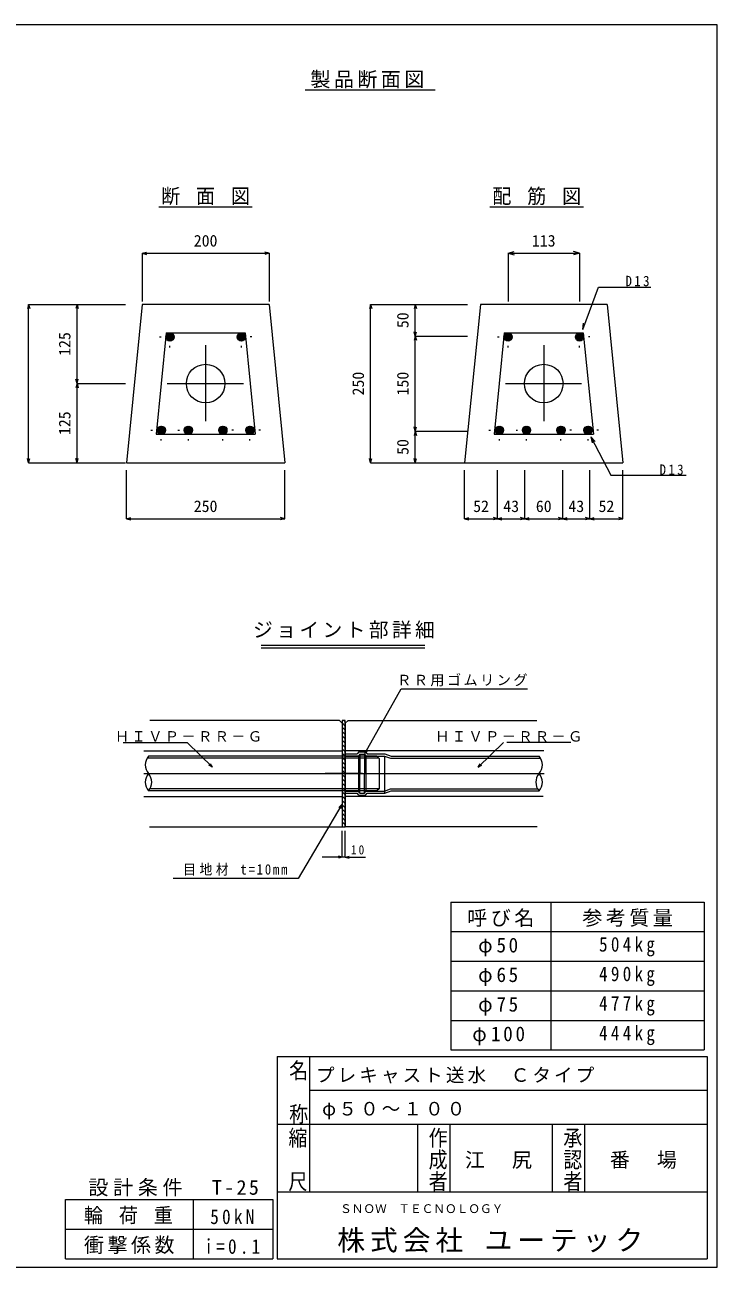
# Model space of a CAD drawing. Units: millimetres, scale not verified, with parts at other scales. Extents: x -1400 to 2631, y -980 to 980.
# Drawn here: x 308 to 1400, y -980 to 980 of the extents above; entities that cross this region are included whole.
import ezdxf
from ezdxf.enums import TextEntityAlignment as Align

# ---------------------------------------------------------------- set-up
doc = ezdxf.new("R2010")
doc.units = ezdxf.units.MM
doc.header["$LTSCALE"] = 10
for name, pattern in [('CHAIN', [18.5, 12, -1.5, 3.5, -1.5]), ('CHAIN2', [12, 9, -1, 1, -1]), ('DOTTED', [1.75, 0.25, -1.5])]:
    doc.linetypes.add(name, pattern=pattern)
for name, color, linetype, lineweight in [('0-1_ブロック', 7, 'Continuous', 9), ('1-0', 7, 'Continuous', 18), ('1-1', 7, 'Continuous', 18)]:
    doc.layers.add(name, color=color, linetype=linetype, lineweight=lineweight)
doc.styles.add('@ＭＳ ゴシック', font='')
doc.styles.add('ＭＳ ゴシック', font='')
doc.styles.get('@ＭＳ ゴシック').set_extended_font_data('@MS Gothic')
doc.styles.get('ＭＳ ゴシック').set_extended_font_data('MS Gothic')

msp = doc.modelspace()

# ---------------------------------------------------------------- linework, layer by layer
at = {"layer": '0-1_ブロック', "color": 5}
for p, q in [((1400, 980), (-1400, 980)), ((979.6, -403.97), (1379.71, -403.97)), ((979.6, -403.97), (979.6, -637.3)), ((1137.56, -403.97), (1137.56, -637.3)), ((1379.71, -403.97), (1379.71, -637.3)), ((979.6, -450.64), (1379.71, -450.64)), ((979.6, -497.3), (1379.71, -497.3)), ((979.6, -543.97), (1379.71, -543.97)), ((979.6, -590.64), (1379.71, -590.64)), ((979.6, -637.3), (1379.71, -637.3)), ((705.93, -647.66), (1384.44, -647.66)), ((705.93, -647.66), (705.93, -966.95)), ((756.94, -647.66), (756.94, -754.32)), ((1384.44, -647.66), (1384.44, -966.95)), ((705.93, -754.32), (705.93, -860.29)), ((705.93, -754.32), (1384.44, -754.32)), ((756.94, -754.32), (756.94, -860.29)), ((927.15, -754.32), (927.15, -860.29)), ((978.16, -754.32), (978.16, -860.29)), ((1139.71, -754.32), (1139.71, -860.29)), ((1190.73, -754.32), (1190.73, -860.29)), ((705.93, -860.99), (1384.44, -860.99)), ((705.93, -966.95), (1384.44, -966.95))]:
    msp.add_line(p, q, dxfattribs=at)
at = {"layer": '0-1_ブロック', "color": 4, "lineweight": 18}
msp.add_line((756.94, -700.99), (1384.44, -700.99), dxfattribs=at)
at = {"layer": '0-1_ブロック'}
for p, q in [((572.93, -873.08), (572.93, -966.95)), ((698.84, -873.08), (698.84, -966.95)), ((371.77, -920.02), (698.84, -920.02)), ((371.77, -966.95), (698.84, -966.95))]:
    msp.add_line(p, q, dxfattribs=at)
at = {"layer": '0-1_ブロック', "color": 5}
msp.add_lwpolyline([(-1400, -980), (1400, -980), (1400, 980)], dxfattribs=at)
at = {"layer": '0-1_ブロック'}
msp.add_lwpolyline([(371.77, -966.95), (371.77, -873.08), (698.84, -873.08)], dxfattribs=at)
at = {"layer": '1-0', "color": 4}
for p, q in [((680.65, 1.52), (938.93, 1.52)), ((680.65, -2.64), (938.93, -2.64)), ((862.97, -174.02), (502.7, -174.02)), ((808.47, -170.56), (808.47, -231.75)), ((813.27, -170.31), (832.16, -170.31)), ((813.27, -170.56), (813.27, -231.75)), ((813.27, -173.72), (833.88, -173.72)), ((834.55, -167.15), (832.16, -170.31)), ((836.25, -170.56), (833.85, -173.72)), ((833.85, -173.77), (833.85, -228.89)), ((836.25, -170.56), (843.43, -170.56)), ((836.25, -170.62), (836.25, -201.21)), ((843.43, -170.54), (843.43, -201.21)), ((843.43, -170.56), (845.82, -173.72)), ((845.82, -173.69), (845.82, -228.89)), ((845.85, -173.72), (874.97, -173.72)), ((847.51, -170.31), (875.57, -170.31)), ((866.97, -178.02), (862.97, -174.02)), ((874.97, -173.72), (884.54, -177.18)), ((874.97, -173.82), (874.97, -231.75)), ((875.57, -170.31), (885.7, -173.97)), ((885.83, -174.02), (1119.04, -174.02)), ((866.13, -177.18), (500.38, -177.18)), ((866.97, -224.59), (866.97, -178.02)), ((884.54, -177.18), (1121.36, -177.18)), ((495.14, -201.3), (1127.13, -201.3)), ((836.25, -231.99), (836.25, -201.39)), ((843.43, -232.07), (843.43, -201.39)), ((862.97, -228.59), (502.7, -228.59)), ((866.13, -225.43), (505.03, -225.43)), ((813.27, -228.89), (833.88, -228.89)), ((813.27, -232.29), (832.16, -232.29)), ((834.55, -235.45), (832.16, -232.29)), ((836.25, -232.05), (833.85, -228.89)), ((836.25, -232.05), (843.43, -232.05)), ((843.43, -232.05), (845.82, -228.89)), ((845.85, -228.89), (874.97, -228.89)), ((847.51, -232.29), (875.57, -232.29)), ((866.97, -224.59), (862.97, -228.59)), ((874.97, -228.89), (884.54, -225.43)), ((875.57, -232.29), (885.7, -228.63)), ((884.54, -225.43), (1116.71, -225.43)), ((885.83, -228.59), (1119.04, -228.59))]:
    msp.add_line(p, q, dxfattribs=at)
at = {"layer": '1-0'}
for p, q in [((843.94, -169.75), (901.43, -67.63)), ((901.43, -67.63), (1100.93, -67.63)), ((808.47, -117.3), (808.47, -285.3)), ((813.27, -117.3), (808.47, -117.3)), ((813.27, -119.46), (811.11, -117.3)), ((813.27, -285.3), (813.27, -117.3)), ((813.27, -126.25), (808.47, -121.45)), ((813.27, -133.04), (808.47, -128.24)), ((813.27, -139.83), (808.47, -135.03)), ((462.62, -152.44), (563.58, -152.44)), ((563.58, -152.44), (603.59, -191.37)), ((813.27, -146.62), (808.47, -141.82)), ((813.27, -153.4), (808.47, -148.6)), ((813.27, -160.19), (808.47, -155.39)), ((1062.96, -152.44), (1022.95, -191.37)), ((1169.16, -152.44), (1068.2, -152.44)), ((813.27, -166.98), (808.47, -162.18)), ((813.27, -173.77), (808.47, -168.97)), ((813.27, -180.56), (808.47, -175.76)), ((843.94, -169.75), (848.41, -165.18)), ((603.59, -191.37), (598, -188.25)), ((603.59, -191.37), (600.32, -185.87)), ((813.27, -187.35), (808.47, -182.55)), ((813.27, -194.13), (808.47, -189.33)), ((1022.95, -191.37), (1026.23, -185.87)), ((1022.95, -191.37), (1028.54, -188.25)), ((813.27, -200.92), (808.47, -196.12)), ((813.27, -207.71), (808.47, -202.91)), ((813.27, -214.5), (808.47, -209.7)), ((813.27, -221.29), (808.47, -216.49)), ((813.27, -228.08), (808.47, -223.28)), ((813.27, -234.86), (808.47, -230.06)), ((807.84, -250.27), (738.71, -367.01)), ((807.84, -250.27), (803.27, -254.75)), ((807.84, -250.27), (806.12, -256.44)), ((813.27, -241.65), (808.47, -236.85)), ((813.27, -248.44), (808.47, -243.64)), ((813.27, -255.23), (808.47, -250.43)), ((813.27, -262.02), (808.47, -257.22)), ((813.27, -268.8), (808.47, -264)), ((813.27, -275.59), (808.47, -270.79)), ((813.27, -282.38), (808.47, -277.58)), ((809.4, -285.3), (808.47, -284.37)), ((808.47, -285.3), (813.27, -285.3)), ((808.47, -333.3), (808.47, -291.7)), ((813.27, -333.3), (813.27, -291.7)), ((808.47, -333.3), (802.29, -331.65)), ((813.27, -333.3), (819.45, -331.65)), ((808.47, -333.3), (802.29, -334.96)), ((813.27, -333.3), (819.45, -334.96)), ((813.27, -333.3), (845.27, -333.3)), ((738.71, -367.01), (541.69, -367.01))]:
    msp.add_line(p, q, dxfattribs=at)
at = {"layer": '1-0', "color": 3}
for p, q in [((817.59, -117.3), (1115.5, -117.3)), ((495.47, -165.3), (808.47, -165.3)), ((1126.27, -165.3), (813.27, -165.3)), ((1124.95, -165.3), (813.27, -165.3)), ((495.23, -237.3), (808.47, -237.3)), ((1125.2, -237.3), (813.27, -237.3)), ((504.34, -285.3), (808.47, -285.3)), ((1116.09, -285.3), (813.27, -285.3))]:
    msp.add_line(p, q, dxfattribs=at)
at = {"layer": '1-0', "linetype": 'CHAIN2'}
for q in [(781.38, -201.3), (871.49, -201.3)]:
    msp.add_line((840.36, -201.3), q, dxfattribs=at)
at = {"layer": '1-0', "color": 3}
for points in [[(808.47, -121.62), (804.15, -117.3), (504.93, -117.3)], [(817.59, -117.3), (813.27, -121.62), (813.27, -285.3)]]:
    msp.add_lwpolyline(points, dxfattribs=at)
at = {"layer": '1-0', "color": 4}
for points in [[(834.55, -167.15), (845.12, -167.15), (847.51, -170.31)], [(834.55, -235.45), (845.12, -235.45), (847.51, -232.29)]]:
    msp.add_lwpolyline(points, dxfattribs=at)
at = {"layer": '1-0'}
msp.add_lwpolyline([(813.27, -333.3), (808.47, -333.3), (776.47, -333.3)], dxfattribs=at)
at = {"layer": '1-0', "color": 4}
for centre, start, end in [((517.96, -187.66), 138.18999, 221.81), ((1103.78, -187.66), 318.19, 41.81001), ((517.96, -214.94), 138.18999, 221.81), ((487.45, -214.94), 318.18999, 41.81), ((1134.29, -214.94), 138.19, 221.81001), ((1103.78, -214.94), 318.19, 41.81001)]:
    msp.add_arc(centre, 20.46, start, end, dxfattribs=at)
at = {"layer": '1-1', "color": 3}
for p, q in [((749.92, 877.22), (954.78, 877.22)), ((518.92, 693.04), (666.39, 693.04)), ((1041.54, 693.04), (1189.01, 693.04)), ((492.85, 539.03), (467.85, 289.03)), ((692.85, 539.03), (492.85, 539.03)), ((692.85, 539.03), (717.85, 289.03)), ((1026.38, 539.03), (1001.38, 289.03)), ((1226.38, 539.03), (1026.38, 539.03)), ((1226.38, 539.03), (1251.38, 289.03)), ((467.85, 289.03), (717.85, 289.03)), ((1001.38, 289.03), (1251.38, 289.03))]:
    msp.add_line(p, q, dxfattribs=at)
at = {"layer": '1-1', "color": 4}
for p, q in [((492.85, 619.74), (499.61, 621.56)), ((492.85, 619.74), (492.85, 543.31)), ((492.85, 619.74), (499.61, 617.93)), ((492.85, 619.74), (692.85, 619.74)), ((692.85, 619.74), (686.09, 621.56)), ((692.85, 619.74), (686.09, 617.93)), ((692.85, 619.74), (692.85, 543.31)), ((1070, 619.74), (1079.66, 622.33)), ((1070, 619.74), (1070, 543.31)), ((1070, 619.74), (1079.66, 617.16)), ((1070, 619.74), (1182.77, 619.74)), ((1182.77, 619.74), (1173.11, 622.33)), ((1182.77, 619.74), (1173.11, 617.16)), ((1182.77, 619.74), (1182.77, 543.31)), ((313.58, 539.03), (311.77, 532.27)), ((313.58, 539.03), (390.01, 539.03)), ((313.58, 539.03), (315.39, 532.27)), ((313.58, 289.03), (313.58, 539.03)), ((390.01, 539.03), (388.2, 532.27)), ((390.01, 539.03), (466.45, 539.03)), ((390.01, 539.03), (391.82, 532.27)), ((390.01, 414.03), (390.01, 539.03)), ((853.21, 539.03), (851.4, 532.27)), ((853.21, 539.03), (923.54, 539.03)), ((853.21, 539.03), (855.03, 532.27)), ((853.21, 289.03), (853.21, 539.03)), ((923.54, 539.03), (921.72, 532.27)), ((923.54, 539.03), (1006.09, 539.03)), ((923.54, 539.03), (925.35, 532.27)), ((923.54, 489.03), (923.54, 539.03)), ((923.54, 489.03), (921.72, 495.8)), ((923.54, 489.03), (925.35, 495.8)), ((923.54, 489.03), (921.72, 482.27)), ((923.54, 489.03), (1006.09, 489.03)), ((923.54, 489.03), (925.35, 482.27)), ((923.54, 339.03), (923.54, 489.03)), ((390.01, 414.03), (388.2, 420.8)), ((390.01, 414.03), (388.2, 407.27)), ((390.01, 414.03), (391.82, 420.8)), ((390.01, 414.03), (466.45, 414.03)), ((390.01, 414.03), (391.82, 407.27)), ((390.01, 289.03), (390.01, 414.03)), ((923.54, 339.03), (921.72, 345.8)), ((923.54, 339.03), (921.72, 332.27)), ((923.54, 339.03), (925.35, 345.8)), ((923.54, 339.03), (1006.09, 339.03)), ((923.54, 339.03), (925.35, 332.27)), ((923.54, 289.03), (923.54, 339.03)), ((313.58, 289.03), (311.77, 295.8)), ((313.58, 289.03), (315.39, 295.8)), ((390.01, 289.03), (388.2, 295.8)), ((390.01, 289.03), (391.82, 295.8)), ((853.21, 289.03), (851.4, 295.8)), ((853.21, 289.03), (855.03, 295.8)), ((923.54, 289.03), (921.72, 295.8)), ((923.54, 289.03), (925.35, 295.8)), ((313.58, 289.03), (390.01, 289.03)), ((390.01, 289.03), (466.45, 289.03)), ((467.85, 200.87), (467.85, 277.31)), ((717.85, 200.87), (717.85, 277.31)), ((853.21, 289.03), (923.54, 289.03)), ((923.54, 289.03), (1006.09, 289.03)), ((1001.38, 200.87), (1001.38, 277.31)), ((1053.59, 200.87), (1053.59, 277.31)), ((1096.38, 200.87), (1096.38, 277.31)), ((1156.38, 200.87), (1156.38, 277.31)), ((1199.17, 200.87), (1199.17, 277.31)), ((1251.38, 200.87), (1251.38, 277.31)), ((467.85, 200.87), (474.61, 202.69)), ((467.85, 200.87), (474.61, 199.06)), ((467.85, 200.87), (717.85, 200.87)), ((717.85, 200.87), (711.09, 202.69)), ((717.85, 200.87), (711.09, 199.06)), ((1001.38, 200.87), (1008.15, 202.69)), ((1001.38, 200.87), (1008.15, 199.06)), ((1001.38, 200.87), (1053.59, 200.87)), ((1053.59, 200.87), (1046.83, 202.69)), ((1053.59, 200.87), (1046.83, 199.06)), ((1053.59, 200.87), (1060.36, 202.69)), ((1053.59, 200.87), (1060.36, 199.06)), ((1053.59, 200.87), (1096.38, 200.87)), ((1096.38, 200.87), (1089.62, 202.69)), ((1096.38, 200.87), (1089.62, 199.06)), ((1096.38, 200.87), (1103.15, 202.69)), ((1096.38, 200.87), (1103.15, 199.06)), ((1096.38, 200.87), (1156.38, 200.87)), ((1156.38, 200.87), (1149.62, 202.69)), ((1156.38, 200.87), (1149.62, 199.06)), ((1156.38, 200.87), (1163.15, 202.69)), ((1156.38, 200.87), (1163.15, 199.06)), ((1156.38, 200.87), (1199.17, 200.87)), ((1199.17, 200.87), (1192.41, 202.69)), ((1199.17, 200.87), (1192.41, 199.06)), ((1199.17, 200.87), (1205.94, 202.69)), ((1199.17, 200.87), (1205.94, 199.06)), ((1199.17, 200.87), (1251.38, 200.87)), ((1251.38, 200.87), (1244.62, 202.69)), ((1251.38, 200.87), (1244.62, 199.06))]:
    msp.add_line(p, q, dxfattribs=at)
at = {"layer": '1-1', "color": 2}
for p, q in [((530.56, 494.03), (514.56, 334.03)), ((530.56, 494.03), (655.14, 494.03)), ((655.14, 494.03), (671.14, 334.03)), ((1064.09, 494.03), (1048.09, 334.03)), ((1064.09, 494.03), (1188.67, 494.03)), ((1064.09, 494.03), (1188.67, 494.03)), ((1188.67, 494.03), (1204.67, 334.03)), ((514.56, 334.03), (671.14, 334.03)), ((1048.09, 334.03), (1204.67, 334.03))]:
    msp.add_line(p, q, dxfattribs=at)
at = {"layer": '1-1'}
for p, q in [((531.17, 491.3), (540.23, 482.24)), ((532.17, 492.41), (541.35, 483.24)), ((533.43, 493.28), (542.21, 484.5)), ((534.97, 493.86), (542.79, 486.04)), ((536.93, 494.02), (542.95, 488)), ((648.77, 494.02), (642.75, 488)), ((650.73, 493.86), (642.91, 486.04)), ((652.27, 493.28), (643.49, 484.5)), ((653.53, 492.41), (644.35, 483.24)), ((654.53, 491.3), (645.47, 482.24)), ((1064.7, 491.3), (1073.76, 482.24)), ((1065.71, 492.41), (1074.88, 483.24)), ((1066.96, 493.28), (1075.75, 484.5)), ((1068.5, 493.86), (1076.33, 486.04)), ((1070.47, 494.02), (1076.49, 488)), ((1182.3, 494.02), (1176.28, 488)), ((1184.27, 493.86), (1176.44, 486.04)), ((1185.81, 493.28), (1177.02, 484.5)), ((1187.06, 492.41), (1177.89, 483.24)), ((1188.07, 491.3), (1179, 482.24)), ((1188.21, 499.23), (1189.09, 509.19)), ((530.01, 488.22), (537.15, 481.07)), ((530.17, 485.93), (534.87, 481.24)), ((530.42, 489.92), (538.86, 481.49)), ((655.28, 489.92), (646.85, 481.49)), ((655.7, 488.22), (648.55, 481.07)), ((655.53, 485.93), (650.84, 481.24)), ((1063.54, 488.22), (1070.68, 481.07)), ((1063.7, 485.93), (1068.4, 481.24)), ((1063.96, 489.92), (1072.39, 481.49)), ((1188.81, 489.92), (1180.38, 481.49)), ((1189.23, 488.22), (1182.08, 481.07)), ((1189.06, 485.93), (1184.37, 481.24)), ((516.39, 341.22), (523.53, 334.07)), ((516.55, 338.93), (521.25, 334.24)), ((516.8, 342.92), (525.24, 334.49)), ((517.55, 344.3), (526.61, 335.23)), ((518.55, 345.41), (527.73, 336.24)), ((519.81, 346.28), (528.6, 337.49)), ((521.35, 346.86), (529.18, 339.03)), ((523.31, 347.02), (529.33, 341)), ((559.18, 341.22), (566.32, 334.07)), ((559.34, 338.93), (564.04, 334.24)), ((559.6, 342.92), (568.03, 334.49)), ((560.34, 344.3), (569.4, 335.23)), ((561.35, 345.41), (570.52, 336.24)), ((562.6, 346.28), (571.39, 337.49)), ((564.14, 346.86), (571.97, 339.03)), ((566.1, 347.02), (572.13, 341)), ((619.6, 347.02), (613.58, 341)), ((621.56, 346.86), (613.74, 339.03)), ((623.1, 346.28), (614.32, 337.49)), ((624.36, 345.41), (615.18, 336.24)), ((625.36, 344.3), (616.3, 335.23)), ((626.11, 342.92), (617.67, 334.49)), ((626.52, 341.22), (619.38, 334.07)), ((626.36, 338.93), (621.66, 334.24)), ((662.39, 347.02), (656.37, 341)), ((664.35, 346.86), (656.53, 339.03)), ((665.89, 346.28), (657.11, 337.49)), ((667.15, 345.41), (657.97, 336.24)), ((668.15, 344.3), (659.09, 335.23)), ((668.9, 342.92), (660.46, 334.49)), ((669.31, 341.22), (662.17, 334.07)), ((669.15, 338.93), (664.45, 334.24)), ((1049.92, 341.22), (1057.07, 334.07)), ((1050.09, 338.93), (1054.78, 334.24)), ((1050.34, 342.92), (1058.77, 334.49)), ((1051.08, 344.3), (1060.15, 335.23)), ((1052.09, 345.41), (1061.26, 336.24)), ((1053.34, 346.28), (1062.13, 337.49)), ((1054.88, 346.86), (1062.71, 339.03)), ((1056.85, 347.02), (1062.87, 341)), ((1092.71, 341.22), (1099.86, 334.07)), ((1092.88, 338.93), (1097.57, 334.24)), ((1093.13, 342.92), (1101.56, 334.49)), ((1093.87, 344.3), (1102.94, 335.23)), ((1094.88, 345.41), (1104.05, 336.24)), ((1096.13, 346.28), (1104.92, 337.49)), ((1097.67, 346.86), (1105.5, 339.03)), ((1099.64, 347.02), (1105.66, 341)), ((1153.13, 347.02), (1147.11, 341)), ((1155.09, 346.86), (1147.27, 339.03)), ((1156.63, 346.28), (1147.85, 337.49)), ((1157.89, 345.41), (1148.72, 336.24)), ((1158.89, 344.3), (1149.83, 335.23)), ((1159.64, 342.92), (1151.21, 334.49)), ((1160.06, 341.22), (1152.91, 334.07)), ((1159.89, 338.93), (1155.2, 334.24)), ((1195.92, 347.02), (1189.9, 341)), ((1197.88, 346.86), (1190.06, 339.03)), ((1199.43, 346.28), (1190.64, 337.49)), ((1200.68, 345.41), (1191.51, 336.24)), ((1201.69, 344.3), (1192.62, 335.23)), ((1202.43, 342.92), (1194, 334.49)), ((1202.85, 341.22), (1195.7, 334.07)), ((1202.68, 338.93), (1197.99, 334.24)), ((1200.63, 330.15), (1202.76, 320.38)), ((1200.63, 330.15), (1207.36, 322.75))]:
    msp.add_line(p, q, dxfattribs=at)
at = {"layer": '1-1', "color": 4, "linetype": 'DOTTED'}
for p, q in [((536.47, 471.04), (536.47, 504.04)), ((649.23, 471.04), (649.23, 504.04)), ((1070, 471.04), (1070, 504.04)), ((1182.77, 471.04), (1182.77, 504.04)), ((519.97, 487.54), (552.97, 487.54)), ((665.73, 487.54), (632.73, 487.54)), ((1053.5, 487.54), (1086.5, 487.54)), ((1199.27, 487.54), (1166.27, 487.54)), ((522.85, 324.03), (522.85, 357.03)), ((565.64, 324.03), (565.64, 357.03)), ((620.06, 324.03), (620.06, 357.03)), ((662.85, 324.03), (662.85, 357.03)), ((1056.38, 324.03), (1056.38, 357.03)), ((1099.17, 324.03), (1099.17, 357.03)), ((1153.59, 324.03), (1153.59, 357.03)), ((1196.38, 324.03), (1196.38, 357.03)), ((506.35, 340.53), (539.35, 340.53)), ((549.14, 340.53), (582.14, 340.53)), ((636.56, 340.53), (603.56, 340.53)), ((679.35, 340.53), (646.35, 340.53)), ((1039.88, 340.53), (1072.88, 340.53)), ((1082.67, 340.53), (1115.67, 340.53)), ((1170.09, 340.53), (1137.09, 340.53)), ((1212.88, 340.53), (1179.88, 340.53))]:
    msp.add_line(p, q, dxfattribs=at)
at = {"layer": '1-1', "linetype": 'CHAIN'}
for p, q in [((592.85, 474.48), (592.85, 353.58)), ((1126.38, 474.48), (1126.38, 353.58)), ((532.4, 414.03), (653.3, 414.03)), ((1065.93, 414.03), (1186.83, 414.03))]:
    msp.add_line(p, q, dxfattribs=at)
at = {"layer": '1-1'}
for points in [[(1188.21, 499.23), (1212.69, 566.23), (1295.54, 566.23)], [(1200.63, 330.15), (1231.99, 269.31), (1351.32, 269.31)]]:
    msp.add_lwpolyline(points, dxfattribs=at)
at = {"layer": '1-1', "color": 2}
for centre in [(536.47, 487.54), (649.23, 487.54), (1070, 487.54), (1182.77, 487.54), (522.85, 340.53), (565.64, 340.53), (620.06, 340.53), (662.85, 340.53), (1056.38, 340.53), (1099.17, 340.53), (1153.59, 340.53), (1196.38, 340.53)]:
    msp.add_circle(centre, 6.5, dxfattribs=at)
at = {"layer": '1-1', "color": 3}
for centre in [(592.85, 414.03), (1126.38, 414.03)]:
    msp.add_circle(centre, 30.45, dxfattribs=at)

# ---------------------------------------------------------------- texts
at = {"layer": '0-1_ブロック', "style": '@ＭＳ ゴシック', "width": 1.15}
for s, p in [('名\u3000称', (721.71, -652.16)), ('縮\u3000尺', (720.52, -758.4)), ('作成者', (941.75, -758.4)), ('承認者', (1154.31, -758.4))]:
    msp.add_text(s, height=21.92, rotation=270, dxfattribs=at).set_placement(p, align=Align.BOTTOM_LEFT)
at = {"layer": '0-1_ブロック', "style": 'ＭＳ ゴシック'}
msp.add_text('ＳＮＯＷ\u3000ＴＥＣＮＯＬＯＧＹ', height=13.49, dxfattribs=at).set_placement((804.96, -898.65), align=Align.BOTTOM_LEFT)
at = {"layer": '0-1_ブロック', "attachment_point": 7, "style": 'ＭＳ ゴシック'}
for s, insert, char_height in [('\\T1.17;呼び名', (1005.68, -443.14), 23.23), ('\\T1.17;参考質量', (1187.2, -443.14), 23.23), ('\\T1.27;\\W0.95;φ50', (1022.86, -489.81), 23.23), ('\\T1.39;\\W0.85;504kg', (1213.65, -489.81), 23.23), ('\\T1.27;\\W0.95;φ65', (1022.86, -536.48), 23.23), ('\\T1.39;\\W0.85;490kg', (1213.65, -536.48), 23.23), ('\\T1.27;\\W0.95;φ75', (1022.86, -583.14), 23.23), ('\\T1.39;\\W0.85;477kg', (1213.65, -583.14), 23.23), ('\\T1.29;\\W0.95;φ100', (1013.6, -629.81), 23.23), ('\\T1.39;\\W0.85;444kg', (1213.65, -629.81), 23.23), ('\\T1.17;プレキャスト送水\u3000Ｃタイプ', (767.04, -690.25), 21.4), ('\\T1.17;φ５０～１００', (776.62, -746.53), 21.4), ('\\T1.17;江\u3000尻', (1001.93, -824.93), 23.23), ('\\T1.17;番\u3000場', (1230.57, -824.93), 23.23), ('\\T1.23;設計条件\u3000T-25', (407.85, -868.31), 23.23), ('\\T1.22;\\W0.95;輪\\~荷\\~重', (400.91, -912.39), 23.23), ('\\T1.39;\\W0.85;50kN', (600.16, -912.39), 23.23), ('\\T1.18;株式会社\\~ユーテック', (800.51, -957.09), 32.1), ('\\T1.17;衝撃係数', (400.91, -959.32), 23.23), ('\\T1.39;\\W0.85;i=0.1', (590.89, -959.32), 23.23)]:
    msp.add_mtext(s, dxfattribs=dict(at, insert=insert, char_height=char_height))
at = {"layer": '1-0', "attachment_point": 7, "style": 'ＭＳ ゴシック'}
for s, insert, char_height in [('\\T1.17;ジョイント部詳細', (667.81, 11.63), 22.87), ('\\T1.17;ＲＲ用ゴムリング', (894.93, -63.75), 16.42), ('\\T1.17;ＨＩＶＰ－ＲＲ－Ｇ', (449.8, -151.06), 16.42), ('\\T1.17;ＨＩＶＰ－ＲＲ－Ｇ', (955.16, -151.06), 16.42), ('\\T1.37;\\W0.9;10', (821.99, -329.03), 14.55), ('\\T1.28;\\W0.9;目地材\\~t=10mm', (557.37, -362.37), 16.42)]:
    msp.add_mtext(s, dxfattribs=dict(at, insert=insert, char_height=char_height))
at = {"layer": '1-1', "color": 4, "style": 'ＭＳ ゴシック'}
for s, p in [('200', (574.1, 624.74)), ('113', (1107.63, 624.74)), ('250', (574.1, 205.87)), ('52', (1014.99, 205.87)), ('43', (1062.49, 205.87)), ('60', (1113.88, 205.87)), ('43', (1165.28, 205.87)), ('52', (1212.78, 205.87))]:
    msp.add_text(s, height=18.33, dxfattribs=at).set_placement(p, align=Align.BOTTOM_LEFT)
for s, p in [('50', (918.54, 501.53)), ('125', (385.01, 457.78)), ('250', (848.21, 395.28)), ('150', (918.54, 395.28)), ('125', (385.01, 332.78)), ('50', (918.54, 301.53))]:
    msp.add_text(s, height=18.33, rotation=90, dxfattribs=at).set_placement(p, align=Align.BOTTOM_LEFT)
at = {"layer": '1-1', "attachment_point": 7, "style": 'ＭＳ ゴシック'}
for s, insert, char_height in [('\\T1.17;製品断面図', (758.08, 879.72), 23.23), ('\\T1.22;\\W0.95;断\\~面\\~図', (522.59, 695.52), 23.23), ('\\T1.22;\\W0.95;配\\~筋\\~図', (1045.21, 695.52), 23.23), ('\\T1.38;\\W0.9;D13', (1255.42, 567.44), 16.42), ('\\T1.38;\\W0.9;D13', (1309.21, 269.78), 16.42)]:
    msp.add_mtext(s, dxfattribs=dict(at, insert=insert, char_height=char_height))

doc.saveas('drawing.dxf')
